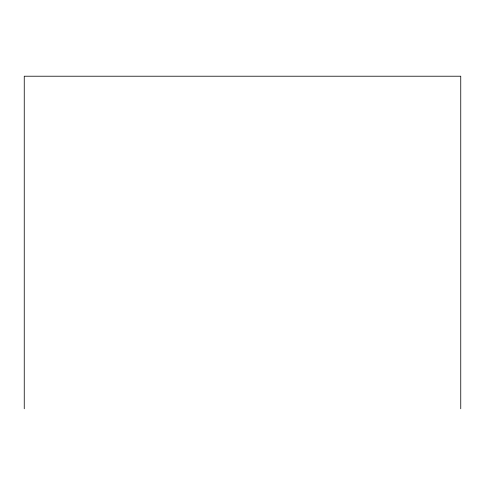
<?xml version="1.0" encoding="UTF-8"?>
<svg xmlns="http://www.w3.org/2000/svg" width="485" height="485" viewBox="0 0 485 485"><rect width="100%" height="100%" fill="white"/><g stroke="black" fill="none" stroke-linecap="round" stroke-linejoin="round"><path stroke-width="0.73" d="M460.75 408.782L460.75 76.218L24.25 76.218L24.25 408.782"/></g></svg>
